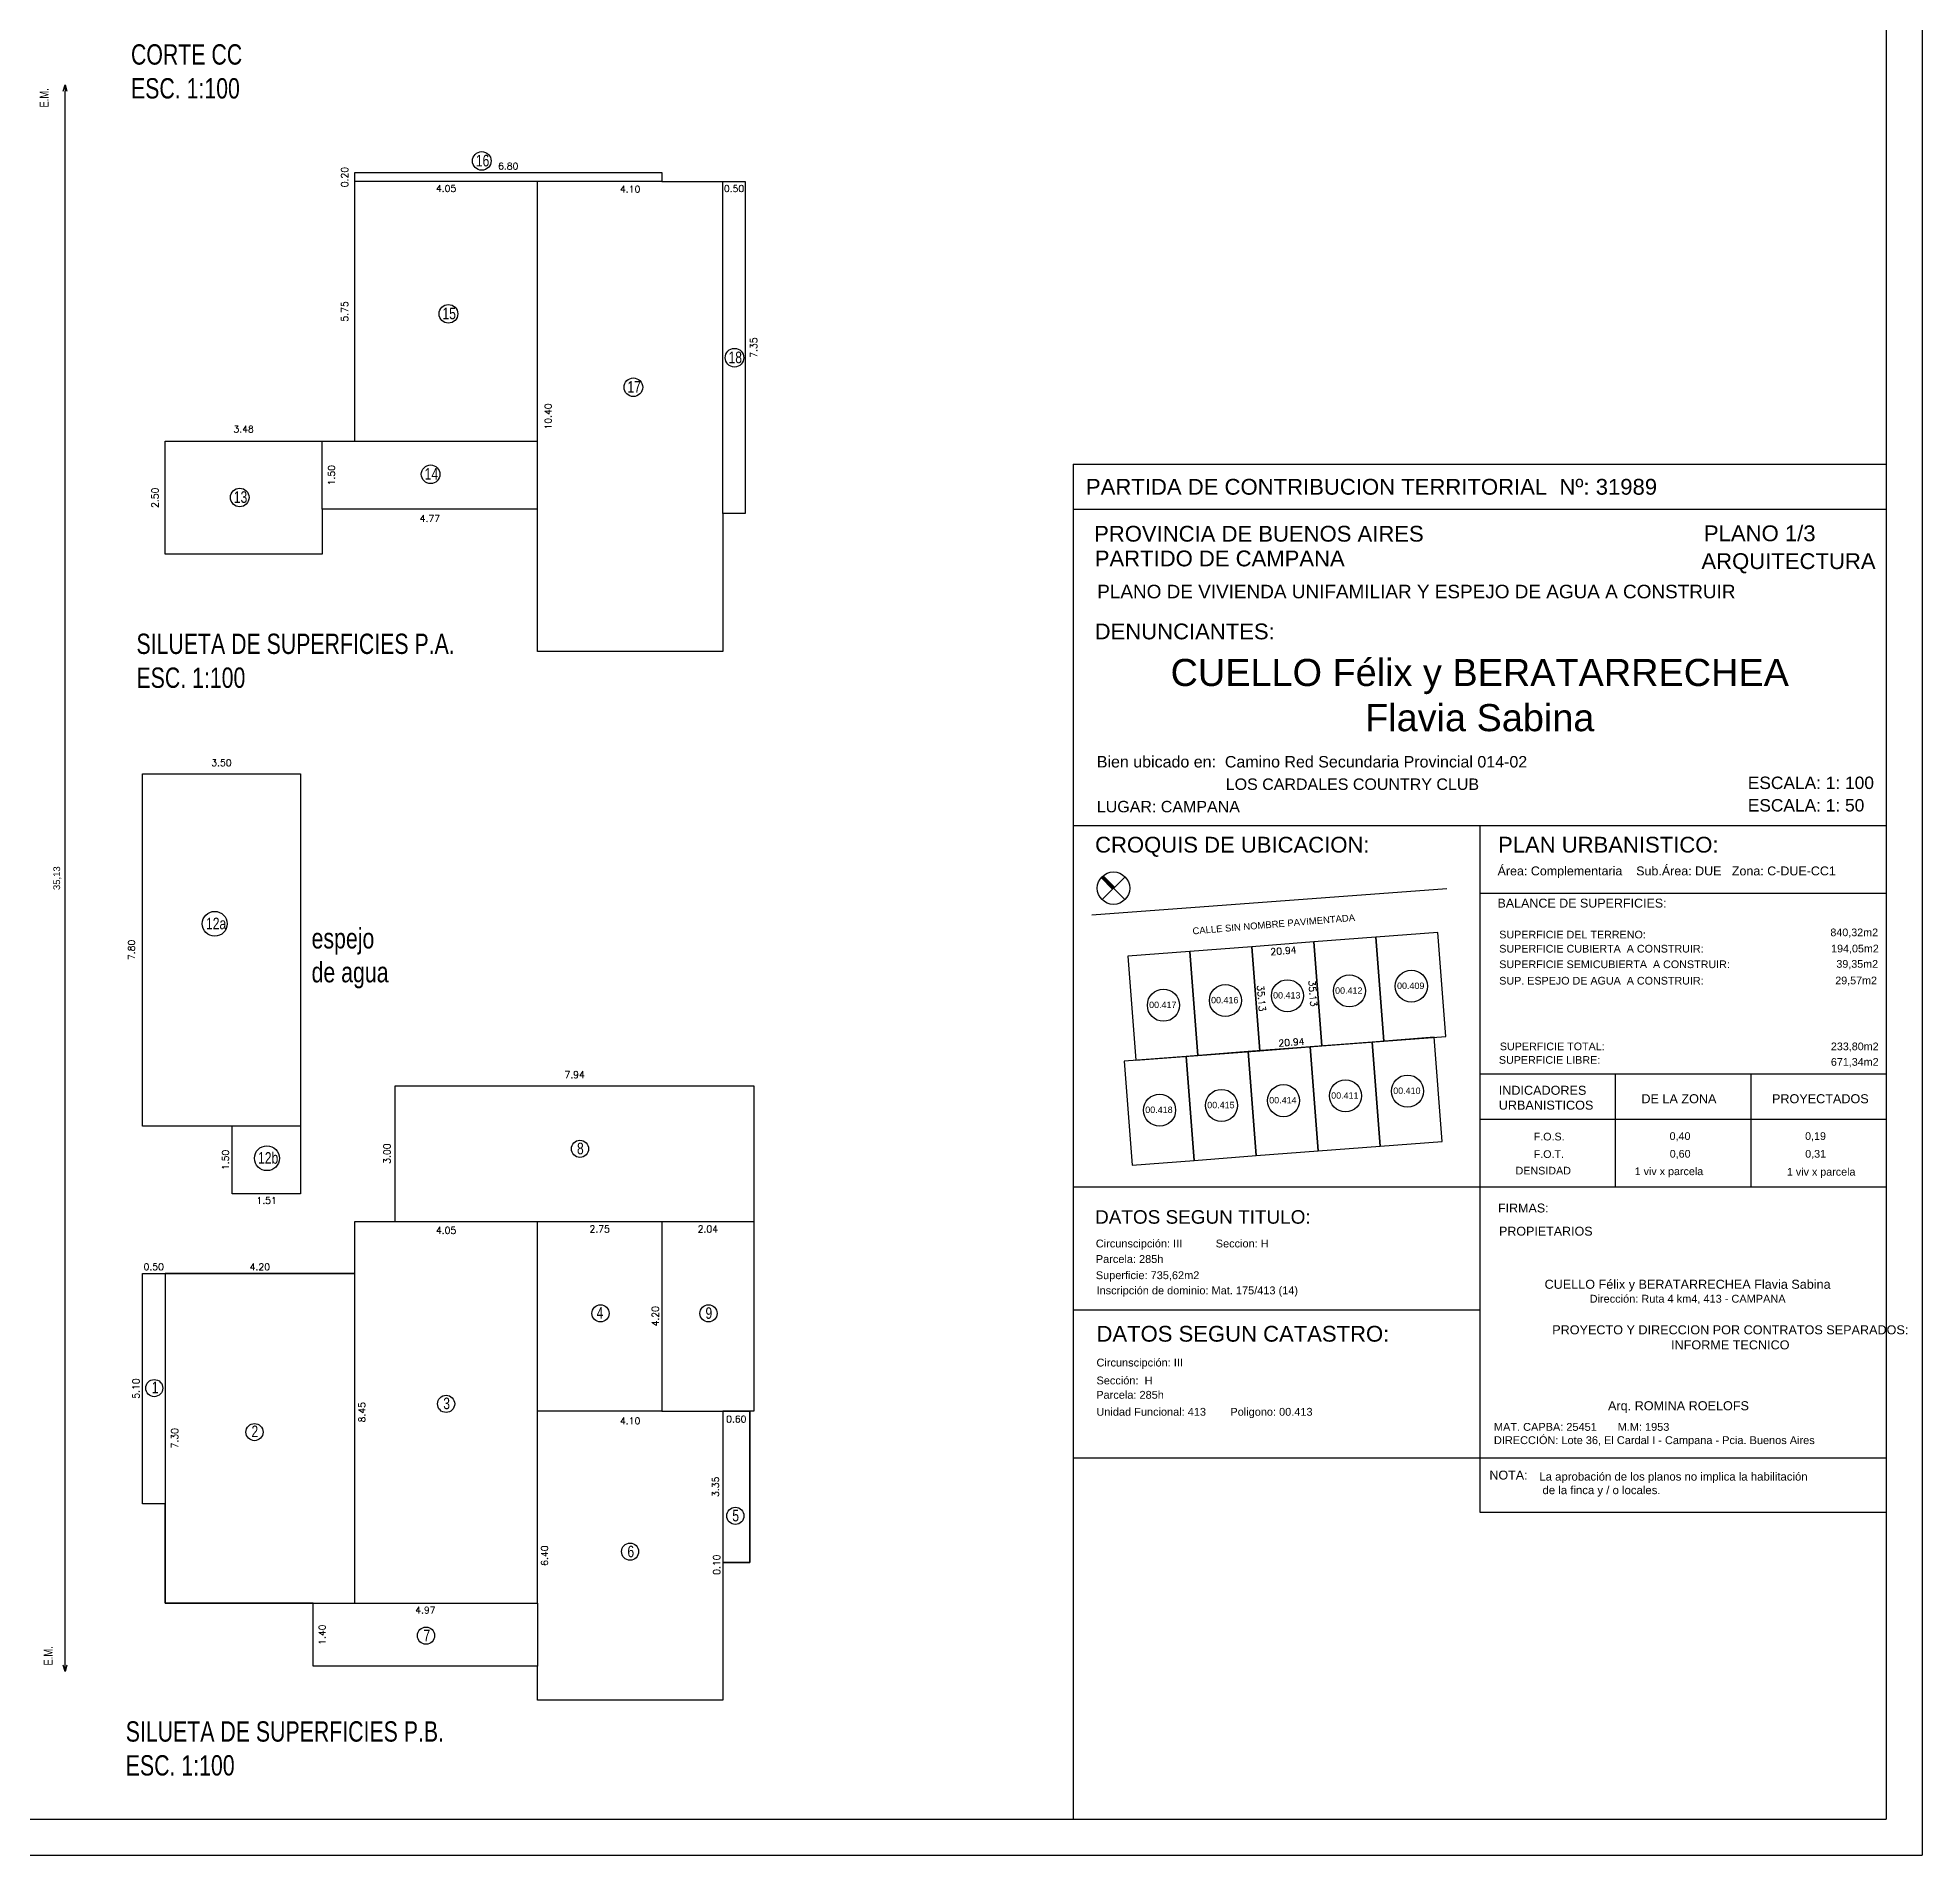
# Model space of a CAD drawing. Header units: millimetres. Extents: x 299 to 493, y -175 to -78.
# Drawn here: x 348.63 to 390.36, y -162.89 to -122.65 of the extents above; entities that cross this region are included whole.
import ezdxf

# ---------------------------------------------------------------- set-up
doc = ezdxf.new("R2010")
doc.units = ezdxf.units.MM
doc.layers.add('0-CARATULA', color=5, linetype='Continuous', lineweight=25)
doc.layers.add('0-COTAS', color=11, linetype='Continuous', lineweight=15)
doc.layers.add('0-MUROS', color=251, linetype='Continuous')
doc.layers.add('0-TEXTO', color=4, linetype='Continuous')
doc.styles.add('Arial', font='arial.ttf', dxfattribs={"height": 0.15})
doc.styles.add('DESLOC', font='arial.ttf', dxfattribs={"width": 0.75})
doc.styles.add('PANROMAN', font='arial.ttf', dxfattribs={"height": 0.4})
doc.styles.add('RomanS', font='romans.shx')
doc.styles.get("Standard").update_dxf_attribs({"font": 'arial.ttf'})
doc.dimstyles.new('Copia de STANDARD1', dxfattribs={"dimscale": 0.75, "dimtxt": 0.2, "dimasz": 0.1, "dimexe": 0.18, "dimexo": 0.0625, "dimgap": 0.09, "dimtad": 1, "dimzin": 0, "dimdsep": 46, "dimtxsty": 'RomanS', "dimblk": 'OBLIQUE', "dimcen": 0.09, "dimse1": 1, "dimse2": 1, "dimsd1": 1, "dimsd2": 1, "dimclrd": 256, "dimclrt": 256, "dimadec": 0, "dimazin": 0, "dimtfac": 1, "dimtofl": 0, "dimtmove": 2, "dimatfit": 3, "dimldrblk": 'DOTSMALL', "dimfxl": 1, "dimtolj": 1, "dimtzin": 0, "dimarcsym": 0})
doc.dimstyles.new('CotaNº1', dxfattribs={"dimtxt": 0.15, "dimasz": 0.14, "dimexe": 0, "dimexo": 0.5, "dimgap": 0.08, "dimtad": 1, "dimzin": 4, "dimtxsty": 'Arial', "dimblk": 'OPEN30', "dimcen": 0.3, "dimse1": 1, "dimse2": 1, "dimaunit": 1, "dimazin": 0, "dimtfac": 1, "dimtmove": 0, "dimatfit": 2, "dimfxl": 1, "dimarcsym": 0})

# ---------------------------------------------------------------- blocks, each defined once
blk = doc.blocks.new('_Open30')
at = {"color": 0, "linetype": 'ByBlock', "lineweight": -2}
for p, q in [((-1, 0.27), (0, 0)), ((0, 0), (-1, -0.27)), ((0, 0), (-1, 0))]:
    blk.add_line(p, q, dxfattribs=at)
blk = doc.blocks.new('*D329')
at = {"layer": '0-COTAS', "color": 0, "lineweight": -2, "transparency": 16777216}
blk.add_line((349.232, -158.681), (349.232, -123.831), dxfattribs=at)
at = {"layer": 'Defpoints', "color": 0, "transparency": 16777216}
for p in [(348.587, -123.691), (349.232, -123.691), (348.587, -158.821)]:
    blk.add_point(p, dxfattribs=at)
at = {"layer": '0-COTAS', "color": 0, "lineweight": -2, "transparency": 16777216, "xscale": 0.14, "yscale": 0.14, "zscale": 0.14}
for p, rotation in [((349.232, -123.691), 90), ((349.232, -158.821), 270)]:
    blk.add_blockref('_Open30', p, dxfattribs=dict(at, rotation=rotation))
at = {"layer": '0-COTAS', "color": 0, "transparency": 16777216, "insert": (349.062, -141.256), "char_height": 0.15, "attachment_point": 5, "rotation": 90, "style": 'Arial'}
blk.add_mtext('35,13', dxfattribs=at)
blk = doc.blocks.new('*D193')
at = {"layer": 'Defpoints', "color": 0, "transparency": 16777216}
for p in [(350.946, -138.943), (354.446, -138.844), (354.446, -138.943)]:
    blk.add_point(p, dxfattribs=at)
at = {"layer": '0-COTAS', "transparency": 16777216, "insert": (352.696, -138.701), "char_height": 0.15, "attachment_point": 5, "style": 'RomanS'}
blk.add_mtext('\\A1;3.50', dxfattribs=at)
blk = doc.blocks.new('_DotSmall')
at = {"color": 0, "linetype": 'ByBlock', "const_width": 0.5}
blk.add_lwpolyline([(-0.0625, 0, 1), (0.0625, 0, 1)], format="xyb", close=True, dxfattribs=at)
blk = doc.blocks.new('_Oblique')
at = {"color": 0, "linetype": 'ByBlock', "lineweight": -2}
blk.add_line((-0.5, -0.5), (0.5, 0.5), dxfattribs=at)
blk = doc.blocks.new('*D194')
at = {"layer": 'Defpoints', "color": 0, "transparency": 16777216}
for p in [(350.946, -138.943), (350.846, -146.743), (350.946, -146.743)]:
    blk.add_point(p, dxfattribs=at)
at = {"layer": '0-COTAS', "transparency": 16777216, "insert": (350.703, -142.843), "char_height": 0.15, "attachment_point": 5, "rotation": 90, "style": 'RomanS'}
blk.add_mtext('\\A1;7.80', dxfattribs=at)
blk = doc.blocks.new('*D337')
at = {"layer": 'Defpoints', "color": 0, "transparency": 16777216}
for p in [(356.546, -145.855), (364.486, -145.748), (364.486, -145.855)]:
    blk.add_point(p, dxfattribs=at)
at = {"layer": '0-COTAS', "transparency": 16777216, "insert": (360.516, -145.606), "char_height": 0.15, "attachment_point": 5, "style": 'RomanS'}
blk.add_mtext('\\A1;7.94', dxfattribs=at)
blk = doc.blocks.new('*D338')
at = {"layer": 'Defpoints', "color": 0, "transparency": 16777216}
for p in [(356.546, -145.855), (356.503, -148.855), (356.546, -148.855)]:
    blk.add_point(p, dxfattribs=at)
at = {"layer": '0-COTAS', "transparency": 16777216, "insert": (356.361, -147.355), "char_height": 0.15, "attachment_point": 5, "rotation": 90, "style": 'RomanS'}
blk.add_mtext('\\A1;3.00', dxfattribs=at)
blk = doc.blocks.new('*D339')
at = {"layer": 'Defpoints', "color": 0, "transparency": 16777216}
for p in [(362.446, -148.855), (364.486, -148.855), (364.486, -149.164)]:
    blk.add_point(p, dxfattribs=at)
at = {"layer": '0-COTAS', "transparency": 16777216, "insert": (363.466, -149.022), "char_height": 0.15, "attachment_point": 5, "style": 'RomanS'}
blk.add_mtext('\\A1;2.04', dxfattribs=at)
blk = doc.blocks.new('*D340')
at = {"layer": 'Defpoints', "color": 0, "transparency": 16777216}
for p in [(359.696, -148.855), (362.446, -148.855), (359.696, -149.165)]:
    blk.add_point(p, dxfattribs=at)
at = {"layer": '0-COTAS', "transparency": 16777216, "insert": (361.071, -149.022), "char_height": 0.15, "attachment_point": 5, "style": 'RomanS'}
blk.add_mtext('\\A1;2.75', dxfattribs=at)
blk = doc.blocks.new('*D341')
at = {"layer": 'Defpoints', "color": 0, "transparency": 16777216}
for p in [(362.446, -148.855), (362.446, -148.855), (362.446, -153.055)]:
    blk.add_point(p, dxfattribs=at)
at = {"layer": '0-COTAS', "transparency": 16777216, "insert": (362.304, -150.955), "char_height": 0.15, "attachment_point": 5, "rotation": 90, "style": 'RomanS'}
blk.add_mtext('\\A1;4.20', dxfattribs=at)
blk = doc.blocks.new('*D342')
at = {"layer": 'Defpoints', "color": 0, "transparency": 16777216}
for p in [(355.646, -148.855), (359.696, -148.855), (355.646, -149.195)]:
    blk.add_point(p, dxfattribs=at)
at = {"layer": '0-COTAS', "transparency": 16777216, "insert": (357.671, -149.053), "char_height": 0.15, "attachment_point": 5, "style": 'RomanS'}
blk.add_mtext('\\A1;4.05', dxfattribs=at)
blk = doc.blocks.new('*D343')
at = {"layer": 'Defpoints', "color": 0, "transparency": 16777216}
for p in [(355.646, -148.855), (355.646, -157.305), (359.632, -157.305)]:
    blk.add_point(p, dxfattribs=at)
at = {"layer": '0-COTAS', "transparency": 16777216, "insert": (355.806, -153.08), "char_height": 0.15, "attachment_point": 5, "rotation": 90, "style": 'RomanS'}
blk.add_mtext('\\A1;8.45', dxfattribs=at)
blk = doc.blocks.new('*D344')
at = {"layer": 'Defpoints', "color": 0, "transparency": 16777216}
for p in [(351.446, -150.005), (355.646, -150.005), (355.646, -150.005)]:
    blk.add_point(p, dxfattribs=at)
at = {"layer": '0-COTAS', "transparency": 16777216, "insert": (353.546, -149.862), "char_height": 0.15, "attachment_point": 5, "style": 'RomanS'}
blk.add_mtext('\\A1;4.20', dxfattribs=at)
blk = doc.blocks.new('*D345')
at = {"layer": 'Defpoints', "color": 0, "transparency": 16777216}
for p in [(355.646, -150.005), (355.54, -157.305), (355.646, -157.305)]:
    blk.add_point(p, dxfattribs=at)
at = {"layer": '0-COTAS', "transparency": 16777216, "insert": (351.659, -153.655), "char_height": 0.15, "attachment_point": 5, "rotation": 90, "style": 'RomanS'}
blk.add_mtext('\\A1;7.30', dxfattribs=at)
blk = doc.blocks.new('*D346')
at = {"layer": 'Defpoints', "color": 0, "transparency": 16777216}
for p in [(351.446, -150.005), (350.946, -155.105), (351.446, -155.105)]:
    blk.add_point(p, dxfattribs=at)
at = {"layer": '0-COTAS', "transparency": 16777216, "insert": (350.804, -152.555), "char_height": 0.15, "attachment_point": 5, "rotation": 90, "style": 'RomanS'}
blk.add_mtext('\\A1;5.10', dxfattribs=at)
blk = doc.blocks.new('*D347')
at = {"layer": 'Defpoints', "color": 0, "transparency": 16777216}
for p in [(350.946, -150.005), (351.446, -149.929), (351.446, -150.005)]:
    blk.add_point(p, dxfattribs=at)
at = {"layer": '0-COTAS', "transparency": 16777216, "insert": (351.196, -149.859), "char_height": 0.15, "attachment_point": 5, "style": 'RomanS'}
blk.add_mtext('\\A1;0.50', dxfattribs=at)
blk = doc.blocks.new('*D348')
at = {"layer": 'Defpoints', "color": 0, "transparency": 16777216}
for p in [(354.726, -157.305), (359.696, -157.305), (359.696, -157.602)]:
    blk.add_point(p, dxfattribs=at)
at = {"layer": '0-COTAS', "transparency": 16777216, "insert": (357.211, -157.46), "char_height": 0.15, "attachment_point": 5, "style": 'RomanS'}
blk.add_mtext('\\A1;4.97', dxfattribs=at)
blk = doc.blocks.new('*D349')
at = {"layer": 'Defpoints', "color": 0, "transparency": 16777216}
for p in [(359.616, -157.305), (359.696, -157.305), (359.696, -158.705)]:
    blk.add_point(p, dxfattribs=at)
at = {"layer": '0-COTAS', "transparency": 16777216, "insert": (354.926, -158.005), "char_height": 0.15, "attachment_point": 5, "rotation": 90, "style": 'RomanS'}
blk.add_mtext('\\A1;1.40', dxfattribs=at)
blk = doc.blocks.new('*D350')
at = {"layer": 'Defpoints', "color": 0, "transparency": 16777216}
for p in [(363.748, -153.055), (363.796, -153.055), (363.796, -159.455)]:
    blk.add_point(p, dxfattribs=at)
at = {"layer": '0-COTAS', "transparency": 16777216, "insert": (359.851, -156.255), "char_height": 0.15, "attachment_point": 5, "rotation": 90, "style": 'RomanS'}
blk.add_mtext('\\A1;6.40', dxfattribs=at)
blk = doc.blocks.new('*D351')
at = {"layer": 'Defpoints', "color": 0, "transparency": 16777216}
for p in [(359.696, -153.055), (363.796, -153.055), (363.796, -153.413)]:
    blk.add_point(p, dxfattribs=at)
at = {"layer": '0-COTAS', "transparency": 16777216, "insert": (361.746, -153.271), "char_height": 0.15, "attachment_point": 5, "style": 'RomanS'}
blk.add_mtext('\\A1;4.10', dxfattribs=at)
blk = doc.blocks.new('*D352')
at = {"layer": 'Defpoints', "color": 0, "transparency": 16777216}
for p in [(363.796, -153.055), (363.755, -156.405), (363.796, -156.405)]:
    blk.add_point(p, dxfattribs=at)
at = {"layer": '0-COTAS', "transparency": 16777216, "insert": (363.637, -154.73), "char_height": 0.15, "attachment_point": 5, "rotation": 90, "style": 'RomanS'}
blk.add_mtext('\\A1;3.35', dxfattribs=at)
blk = doc.blocks.new('*D353')
at = {"layer": 'Defpoints', "color": 0, "transparency": 16777216}
for p in [(363.796, -153.055), (364.396, -153.055), (364.396, -153.373)]:
    blk.add_point(p, dxfattribs=at)
at = {"layer": '0-COTAS', "transparency": 16777216, "insert": (364.096, -153.231), "char_height": 0.15, "attachment_point": 5, "style": 'RomanS'}
blk.add_mtext('\\A1;0.60', dxfattribs=at)
blk = doc.blocks.new('*D195')
at = {"layer": 'Defpoints', "color": 0, "transparency": 16777216}
for p in [(363.796, -156.405), (363.796, -156.505), (363.796, -156.505)]:
    blk.add_point(p, dxfattribs=at)
at = {"layer": '0-COTAS', "transparency": 16777216, "insert": (363.661, -156.455), "char_height": 0.15, "attachment_point": 5, "rotation": 90, "style": 'RomanS'}
blk.add_mtext('\\A1;0.10', dxfattribs=at)
blk = doc.blocks.new('*D354')
at = {"layer": 'Defpoints', "color": 0, "transparency": 16777216}
for p in [(351.446, -131.584), (354.926, -131.456), (354.926, -131.584)]:
    blk.add_point(p, dxfattribs=at)
at = {"layer": '0-COTAS', "transparency": 16777216, "insert": (353.186, -131.314), "char_height": 0.15, "attachment_point": 5, "style": 'RomanS'}
blk.add_mtext('\\A1;3.48', dxfattribs=at)
blk = doc.blocks.new('*D355')
at = {"layer": 'Defpoints', "color": 0, "transparency": 16777216}
for p in [(351.446, -131.584), (351.366, -134.084), (351.446, -134.084)]:
    blk.add_point(p, dxfattribs=at)
at = {"layer": '0-COTAS', "transparency": 16777216, "insert": (351.224, -132.834), "char_height": 0.15, "attachment_point": 5, "rotation": 90, "style": 'RomanS'}
blk.add_mtext('\\A1;2.50', dxfattribs=at)
blk = doc.blocks.new('*D356')
at = {"layer": 'Defpoints', "color": 0, "transparency": 16777216}
for p in [(354.926, -133.084), (359.696, -133.084), (359.696, -133.433)]:
    blk.add_point(p, dxfattribs=at)
at = {"layer": '0-COTAS', "transparency": 16777216, "insert": (357.311, -133.291), "char_height": 0.15, "attachment_point": 5, "style": 'RomanS'}
blk.add_mtext('\\A1;4.77', dxfattribs=at)
blk = doc.blocks.new('*D357')
at = {"layer": 'Defpoints', "color": 0, "transparency": 16777216}
for p in [(354.926, -131.584), (355.276, -131.584), (354.926, -133.084)]:
    blk.add_point(p, dxfattribs=at)
at = {"layer": '0-COTAS', "transparency": 16777216, "insert": (355.133, -132.334), "char_height": 0.15, "attachment_point": 5, "rotation": 90, "style": 'RomanS'}
blk.add_mtext('\\A1;1.50', dxfattribs=at)
blk = doc.blocks.new('*D358')
at = {"layer": 'Defpoints', "color": 0, "transparency": 16777216}
for p in [(355.567, -125.834), (355.646, -125.834), (355.646, -131.584)]:
    blk.add_point(p, dxfattribs=at)
at = {"layer": '0-COTAS', "transparency": 16777216, "insert": (355.425, -128.709), "char_height": 0.15, "attachment_point": 5, "rotation": 90, "style": 'RomanS'}
blk.add_mtext('\\A1;5.75', dxfattribs=at)
blk = doc.blocks.new('*D359')
at = {"layer": 'Defpoints', "color": 0, "transparency": 16777216}
for p in [(355.646, -125.834), (359.696, -125.834), (359.696, -126.179)]:
    blk.add_point(p, dxfattribs=at)
at = {"layer": '0-COTAS', "transparency": 16777216, "insert": (357.671, -125.986), "char_height": 0.15, "attachment_point": 5, "style": 'RomanS'}
blk.add_mtext('\\A1;4.05', dxfattribs=at)
blk = doc.blocks.new('*D360')
at = {"layer": 'Defpoints', "color": 0, "transparency": 16777216}
for p in [(359.696, -125.834), (363.796, -125.834), (363.796, -126.143)]:
    blk.add_point(p, dxfattribs=at)
at = {"layer": '0-COTAS', "transparency": 16777216, "insert": (361.746, -126.001), "char_height": 0.15, "attachment_point": 5, "style": 'RomanS'}
blk.add_mtext('\\A1;4.10', dxfattribs=at)
blk = doc.blocks.new('*D361')
at = {"layer": 'Defpoints', "color": 0, "transparency": 16777216}
for p in [(359.696, -125.834), (359.696, -136.234), (360.072, -136.234)]:
    blk.add_point(p, dxfattribs=at)
at = {"layer": '0-COTAS', "transparency": 16777216, "insert": (359.929, -131.034), "char_height": 0.15, "attachment_point": 5, "rotation": 90, "style": 'RomanS'}
blk.add_mtext('\\A1;10.40', dxfattribs=at)
blk = doc.blocks.new('*D362')
at = {"layer": 'Defpoints', "color": 0, "transparency": 16777216}
for p in [(363.796, -125.834), (364.296, -125.804), (364.296, -125.834)]:
    blk.add_point(p, dxfattribs=at)
at = {"layer": '0-COTAS', "transparency": 16777216, "insert": (364.046, -125.989), "char_height": 0.15, "attachment_point": 5, "style": 'RomanS'}
blk.add_mtext('\\A1;0.50', dxfattribs=at)
blk = doc.blocks.new('*D363')
at = {"layer": 'Defpoints', "color": 0, "transparency": 16777216}
for p in [(364.296, -125.834), (364.296, -133.184), (364.623, -133.184)]:
    blk.add_point(p, dxfattribs=at)
at = {"layer": '0-COTAS', "transparency": 16777216, "insert": (364.48, -129.509), "char_height": 0.15, "attachment_point": 5, "rotation": 90, "style": 'RomanS'}
blk.add_mtext('\\A1;7.35', dxfattribs=at)
blk = doc.blocks.new('*D364')
at = {"layer": 'Defpoints', "color": 0, "transparency": 16777216}
for p in [(355.646, -125.634), (355.646, -125.634), (355.646, -125.834)]:
    blk.add_point(p, dxfattribs=at)
at = {"layer": '0-COTAS', "transparency": 16777216, "insert": (355.424, -125.734), "char_height": 0.15, "attachment_point": 5, "rotation": 90, "style": 'RomanS'}
blk.add_mtext('\\A1;0.20', dxfattribs=at)
blk = doc.blocks.new('*D365')
at = {"layer": 'Defpoints', "color": 0, "transparency": 16777216}
for p in [(355.646, -125.634), (362.446, -125.634), (362.446, -125.634)]:
    blk.add_point(p, dxfattribs=at)
at = {"layer": '0-COTAS', "transparency": 16777216, "insert": (359.046, -125.491), "char_height": 0.15, "attachment_point": 5, "style": 'RomanS'}
blk.add_mtext('\\A1;6.80', dxfattribs=at)
blk = doc.blocks.new('*D372')
at = {"layer": 'Defpoints', "color": 0, "transparency": 16777216}
for p in [(375.515, -142.773), (375.67, -145.077), (375.692, -145.076)]:
    blk.add_point(p, dxfattribs=at)
at = {"layer": '0-MUROS', "transparency": 16777216, "insert": (375.724, -143.915), "char_height": 0.15, "attachment_point": 5, "rotation": 274.3959, "style": 'RomanS'}
blk.add_mtext('\\A1;35.13', dxfattribs=at)
blk = doc.blocks.new('*D373')
at = {"layer": 'Defpoints', "color": 0, "transparency": 16777216}
for p in [(376.887, -142.667), (375.515, -142.773), (376.909, -142.953)]:
    blk.add_point(p, dxfattribs=at)
at = {"layer": '0-MUROS', "transparency": 16777216, "insert": (376.212, -142.864), "char_height": 0.15, "attachment_point": 5, "rotation": 4.3959, "style": 'RomanS'}
blk.add_mtext('\\A1;20.94', dxfattribs=at)
blk = doc.blocks.new('*D208')
at = {"layer": 'Defpoints', "color": 0, "transparency": 16777216}
for p in [(376.887, -142.667), (377.043, -144.972), (377.064, -144.97)]:
    blk.add_point(p, dxfattribs=at)
at = {"layer": '0-MUROS', "transparency": 16777216, "insert": (376.864, -143.809), "char_height": 0.15, "attachment_point": 5, "rotation": 274.3959, "style": 'RomanS'}
blk.add_mtext('\\A1;35.13', dxfattribs=at)
blk = doc.blocks.new('*D209')
at = {"layer": 'Defpoints', "color": 0, "transparency": 16777216}
for p in [(375.692, -145.076), (377.064, -144.97), (377.086, -145.256)]:
    blk.add_point(p, dxfattribs=at)
at = {"layer": '0-MUROS', "transparency": 16777216, "insert": (376.389, -144.888), "char_height": 0.15, "attachment_point": 5, "rotation": 4.3959, "style": 'RomanS'}
blk.add_mtext('\\A1;20.94', dxfattribs=at)
blk = doc.blocks.new('*D398')
at = {"layer": 'Defpoints', "color": 0, "transparency": 16777216}
for p in [(352.761, -146.743), (352.936, -146.743), (352.936, -148.243)]:
    blk.add_point(p, dxfattribs=at)
at = {"layer": '0-COTAS', "transparency": 16777216, "insert": (352.785, -147.493), "char_height": 0.15, "attachment_point": 5, "rotation": 90, "style": 'RomanS'}
blk.add_mtext('\\A1;1.50', dxfattribs=at)
blk = doc.blocks.new('*D399')
at = {"layer": 'Defpoints', "color": 0, "transparency": 16777216}
for p in [(352.936, -148.243), (352.936, -148.363), (354.446, -148.243)]:
    blk.add_point(p, dxfattribs=at)
at = {"layer": '0-COTAS', "transparency": 16777216, "insert": (353.696, -148.391), "char_height": 0.15, "attachment_point": 5, "style": 'RomanS'}
blk.add_mtext('\\A1;1.51', dxfattribs=at)

msp = doc.modelspace()

# ---------------------------------------------------------------- linework, layer by layer
at = {"layer": '0-CARATULA'}
for p, q in [((390.358, -97.488, 0.041), (390.358, -162.889, 0.041)), ((389.558, -98.288, 0.041), (389.558, -162.089, 0.041)), ((371.558, -132.089, 0.041), (371.558, -162.089, 0.041)), ((371.558, -132.089, 0.041), (389.558, -132.089, 0.041)), ((371.558, -133.089, 0.041), (389.558, -133.089, 0.041)), ((371.558, -140.089, 0.041), (389.558, -140.089, 0.041)), ((380.558, -140.089, 0.041), (380.558, -155.289, 0.041)), ((380.558, -141.589, 0.041), (389.558, -141.589, 0.041)), ((380.558, -145.589, 0.041), (389.558, -145.589, 0.041)), ((383.558, -145.589, 0.041), (383.558, -148.089, 0.041)), ((386.558, -145.589, 0.041), (386.558, -148.089, 0.041)), ((380.558, -146.589, 0.041), (389.558, -146.589, 0.041)), ((371.558, -148.089, 0.041), (389.558, -148.089, 0.041)), ((371.55, -150.814, 0.041), (380.55, -150.814, 0.041)), ((371.558, -154.089, 0.041), (389.558, -154.089, 0.041)), ((380.558, -155.289, 0.041), (389.558, -155.289, 0.041)), ((302.766, -162.089, 0.041), (389.558, -162.089, 0.041)), ((299.466, -162.889, 0.041), (390.358, -162.889, 0.041))]:
    msp.add_line(p, q, dxfattribs=at)
at = {"layer": '0-MUROS'}
for p, q in [((359.696, -133.084, 0.041), (359.696, -125.834, 0.041)), ((363.796, -133.184, 0.041), (363.796, -125.834, 0.041)), ((354.926, -133.084, 0.041), (354.926, -131.584, 0.041)), ((355.646, -131.584, 0.041), (359.696, -131.584, 0.041)), ((372.178, -141.239, 0.041), (372.428, -141.496, 0.041)), ((372.187, -141.23, 0.041), (372.438, -141.486, 0.041)), ((372.704, -141.226, 0.041), (372.194, -141.725, 0.041)), ((372.197, -141.22, 0.041), (372.696, -141.73, 0.041)), ((372.207, -141.211, 0.041), (372.457, -141.467, 0.041)), ((372.216, -141.202, 0.041), (372.467, -141.458, 0.041)), ((371.968, -142.067, 0.041), (379.829, -141.488, 0.041)), ((352.936, -148.243, 0.041), (352.936, -146.743, 0.041)), ((354.446, -146.743, 0.041), (354.446, -148.243, 0.041)), ((354.446, -148.243, 0.041), (352.936, -148.243, 0.041)), ((359.696, -157.305, 0.041), (359.696, -148.855, 0.041)), ((362.446, -148.855, 0.041), (364.486, -148.855, 0.041)), ((362.446, -153.055, 0.041), (359.696, -153.055, 0.041)), ((364.486, -153.055, 0.041), (364.396, -153.055, 0.041))]:
    msp.add_line(p, q, dxfattribs=at)
at = {"layer": '0-MUROS', "elevation": 0.041}
for points in [[(351.446, -131.584), (355.646, -131.584), (355.646, -125.634), (362.446, -125.634), (362.446, -125.834), (364.296, -125.834), (364.296, -133.184), (363.796, -133.184), (363.796, -136.234), (359.696, -136.234), (359.696, -133.084), (354.926, -133.084), (354.926, -134.084), (351.446, -134.084), (351.446, -131.584)], [(350.946, -150.005), (355.646, -150.005), (355.646, -148.855), (356.546, -148.855), (356.546, -145.855), (364.486, -145.855), (364.486, -153.055)], [(356.546, -148.855), (362.446, -148.855), (362.446, -153.055), (364.396, -153.055), (364.396, -156.405), (363.796, -156.405), (363.796, -156.505)], [(363.796, -156.505), (363.796, -159.455), (359.696, -159.455), (359.696, -158.705), (354.726, -158.705), (354.726, -157.305), (351.446, -157.305), (351.446, -155.105), (350.946, -155.105), (350.946, -150.005)], [(354.726, -157.305), (359.696, -157.305), (359.696, -158.705)]]:
    msp.add_lwpolyline(points, dxfattribs=at)
for points in [[(362.446, -125.834), (355.646, -125.834), (355.646, -125.634), (362.446, -125.634)], [(350.946, -138.943), (354.446, -138.943), (354.446, -146.743), (350.946, -146.743)], [(377.064, -144.97), (376.887, -142.667), (375.515, -142.773), (375.692, -145.076)], [(378.437, -144.865), (378.26, -142.562), (376.887, -142.667), (377.064, -144.97)], [(379.809, -144.759), (379.632, -142.456), (378.26, -142.562), (378.437, -144.865)], [(374.319, -145.181), (374.142, -142.878), (372.769, -142.984), (372.946, -145.287)], [(375.692, -145.076), (375.515, -142.773), (374.142, -142.878), (374.319, -145.181)], [(379.724, -147.082), (379.547, -144.779), (378.175, -144.885), (378.352, -147.187)], [(374.234, -147.504), (374.057, -145.201), (372.684, -145.307), (372.861, -147.61)], [(375.606, -147.398), (375.429, -145.096), (374.057, -145.201), (374.234, -147.504)], [(376.979, -147.293), (376.802, -144.99), (375.429, -145.096), (375.606, -147.398)], [(378.352, -147.187), (378.175, -144.885), (376.802, -144.99), (376.979, -147.293)], [(350.946, -150.005), (351.446, -150.005), (351.446, -155.105), (350.946, -155.105)], [(355.646, -150.005), (351.446, -150.005), (351.446, -157.305), (355.646, -157.305)], [(363.796, -156.405), (364.396, -156.405), (364.396, -153.055), (363.796, -153.055)]]:
    msp.add_lwpolyline(points, close=True, dxfattribs=at)
at = {"layer": '0-MUROS'}
for centre, radius in [((372.448, -141.477, 0.041), 0.359), ((376.299, -143.858, 0.041), 0.355), ((377.672, -143.752, 0.041), 0.355), ((379.044, -143.647, 0.041), 0.355), ((373.554, -144.069, 0.041), 0.355), ((374.926, -143.963, 0.041), 0.355), ((378.959, -145.97, 0.041), 0.355), ((373.469, -146.392, 0.041), 0.355), ((374.841, -146.286, 0.041), 0.355), ((376.214, -146.181, 0.041), 0.355), ((377.586, -146.075, 0.041), 0.355)]:
    msp.add_circle(centre, radius, dxfattribs=at)
at = {"layer": '0-TEXTO'}
for centre, radius in [((358.46, -125.377, 0.041), 0.206), ((357.722, -128.761, 0.041), 0.206), ((364.056, -129.733, 0.041), 0.206), ((361.817, -130.387, 0.041), 0.206), ((357.327, -132.314, 0.041), 0.206), ((353.101, -132.827, 0.041), 0.206), ((352.547, -142.266, 0.041), 0.275), ((353.703, -147.456, 0.041), 0.275), ((360.635, -147.248, 0.041), 0.19), ((361.089, -150.891, 0.041), 0.19), ((363.48, -150.891, 0.041), 0.19), ((351.208, -152.545, 0.041), 0.19), ((357.67, -152.895, 0.041), 0.19), ((353.428, -153.519, 0.041), 0.19), ((364.075, -155.374, 0.041), 0.19), ((361.744, -156.165, 0.041), 0.19), ((357.226, -158.025, 0.041), 0.19)]:
    msp.add_circle(centre, radius, dxfattribs=at)

# ---------------------------------------------------------------- texts
at = {"layer": '0-CARATULA', "style": 'PANROMAN'}
for s, height, p in [('PARTIDA DE CONTRIBUCION TERRITORIAL  Nº: 31989 ', 0.35, (371.838, -132.766, 0.041)), ('PROVINCIA DE BUENOS AIRES', 0.34949, (372.02, -133.805, 0.041)), ('PARTIDO DE CAMPANA', 0.34949, (372.034, -134.352, 0.041)), ('DENUNCIANTES:', 0.34949, (372.032, -135.968, 0.041)), ('Bien ubicado en:  Camino Red Secundaria Provincial 014\xad02', 0.25358, (372.079, -138.805, 0.041)), ('LOS CARDALES COUNTRY CLUB', 0.25358, (374.934, -139.302, 0.041)), ('ESCALA: 1: 100 ', 0.27471, (386.493, -139.282, 0.041)), ('LUGAR: CAMPANA', 0.25358, (372.079, -139.798, 0.041)), ('ESCALA: 1: 50', 0.27471, (386.493, -139.78, 0.041)), ('CROQUIS DE UBICACION:', 0.34949, (372.041, -140.689, 0.041)), ('PLAN URBANISTICO:', 0.34949, (380.963, -140.689, 0.041)), ('Área: Complementaria    Sub.Área: DUE   Zona: C-DUE-CC1', 0.1977, (380.953, -141.194, 0.041)), ('BALANCE DE SUPERFICIES:', 0.1977, (380.951, -141.907, 0.041)), ('00.416', 0.1417, (374.609, -144.026, 0.041)), ('00.413', 0.1417, (375.982, -143.92, 0.041)), ('00.412', 0.1417, (377.355, -143.815, 0.041)), ('00.409', 0.1417, (378.727, -143.709, 0.041)), ('00.417', 0.1417, (373.237, -144.131, 0.041)), ('00.411', 0.1417, (377.269, -146.138, 0.041)), ('00.410', 0.1417, (378.642, -146.032, 0.041)), ('INDICADORES', 0.2, (380.979, -146.052, 0.041)), ('DE LA ZONA', 0.2, (384.138, -146.239, 0.041)), ('PROYECTADOS', 0.2, (387.029, -146.239, 0.041)), ('00.418', 0.1417, (373.152, -146.454, 0.041)), ('00.415', 0.1417, (374.524, -146.349, 0.041)), ('00.414', 0.1417, (375.897, -146.243, 0.041)), ('URBANISTICOS', 0.2, (380.979, -146.381, 0.041)), ('FIRMAS:', 0.1977, (380.963, -148.657, 0.041)), ('DATOS SEGUN TITULO:', 0.3, (372.041, -148.906, 0.041)), ('PROPIETARIOS', 0.1977, (380.985, -149.17, 0.041)), ('Circunscipción: III           Seccion: H      ', 0.17363, (372.057, -149.431, 0.041)), ('Parcela: 285h', 0.17363, (372.057, -149.774, 0.041)), ('Superficie: 735,62m2', 0.17363, (372.057, -150.133, 0.041)), ('Inscripción de dominio: Mat. 175/413 (14)', 0.17363, (372.072, -150.469, 0.041)), ('DATOS SEGUN CATASTRO:', 0.34949, (372.072, -151.517, 0.041)), ('Circunscipción: III', 0.17363, (372.072, -152.067, 0.041)), ('Sección:  H       ', 0.17363, (372.072, -152.463, 0.041)), ('Parcela: 285h', 0.17363, (372.067, -152.781, 0.041)), ('Unidad Funcional: 413        Poligono: 00.413', 0.17363, (372.07, -153.157, 0.041)), ('MAT. CAPBA: 25451', 0.17363, (380.872, -153.491, 0.041)), ('DIRECCIÓN: Lote 36, El Cardal I - Campana - Pcia. Buenos Aires', 0.17363, (380.872, -153.785, 0.041)), ('M.M: 1953', 0.1736, (383.612, -153.491, 0.041)), ('NOTA: ', 0.1977, (380.773, -154.57, 0.041))]:
    msp.add_text(s, height=height, dxfattribs=at).set_placement(p)
msp.add_text('CALLE SIN NOMBRE PAVIMENTADA', height=0.15, rotation=4.7759, dxfattribs=at).set_placement((374.204, -142.501, 0.041))
at = {"layer": '0-CARATULA'}
for s, p in [('F.O.S.', (381.752, -147.062, 0.041)), ('0,40', (384.762, -147.051, 0.041)), ('0,19', (387.762, -147.051, 0.041)), ('F.O.T.', (381.752, -147.45, 0.041)), ('0,60', (384.765, -147.443, 0.041)), ('0,31', (387.765, -147.443, 0.041)), ('DENSIDAD', (381.351, -147.816, 0.041)), ('1 viv x parcela', (383.989, -147.83, 0.041)), ('1 viv x parcela', (387.36, -147.842, 0.041))]:
    msp.add_text(s, height=0.17, dxfattribs=at).set_placement(p)
at = {"layer": '0-CARATULA', "style": 'PANROMAN'}
for s, insert, char_height, width, attachment_point in [('PLANO 1/3', (386.758, -133.623, 0.041), 0.35, 3, 5), ('ARQUITECTURA', (387.395, -134.285, 0.041), 0.35, 3, 5), ('PLANO DE VIVIENDA UNIFAMILIAR Y ESPEJO DE AGUA A CONSTRUIR', (372.088, -134.76, 0.041), 0.3, 15.30208, 1), ('CUELLO Félix y BERATARRECHEA \\PFlavia Sabina ', (380.558, -137.206, 0.041), 0.6, 18, 5), ('{\\H1.15187x;CUELLO Félix y BERATARRECHEA Flavia Sabina \\P}Dirección: Ruta 4 km4, 413 - CAMPANA', (385.161, -150.416, 0.041), 0.17363, 8.76667, 5), ('PROYECTO Y DIRECCION POR CONTRATOS SEPARADOS:\\PINFORME TECNICO', (386.106, -151.423, 0.041), 0.2, 10.35256, 5), ('Arq. ROMINA ROELOFS ', (384.959, -152.966, 0.041), 0.2, 7.57864, 5), ('La aprobación de los planos no implica la habilitación\\P de la finca y / o locales.', (381.878, -154.413, 0.041), 0.18, 14.22056, 1)]:
    msp.add_mtext(s, dxfattribs=dict(at, insert=insert, char_height=char_height, width=width, attachment_point=attachment_point))
at = {"layer": '0-CARATULA', "char_height": 0.17, "attachment_point": 1}
for s, width, heights, insert in [('\\pt6.49027,7.48;SUPERFICIE DEL TERRENO:                                              ^I               ', 10.32182, [0], (380.99, -142.419, 0.041)), ('\\pi1.56145,t9.04145;840,32m2                                       \\P\\pi1.91559,t2.59559,9.39559;^I               ', 2.59559, [0.569], (386.761, -142.371, 0.041)), ('\\pt7.48;SUPERFICIE CUBIERTA  A CONSTRUIR:^I', 10.32182, [0], (380.99, -142.732, 0.041)), ('\\pt7.48;SUPERFICIE SEMICUBIERTA  A CONSTRUIR:^I', 10.32182, [0], (380.99, -143.077, 0.041)), ('\\pi1.57768,t9.05768;194,05m2                                       \\P\\pi1.91559,t2.59559,9.39559;^I               ', 2.59559, [0.569], (386.761, -142.729, 0.041)), ('\\pi1.69387,t9.17387;39,35m2                                       \\P\\pi1.91559,t2.59559,9.39559;^I               ', 2.59559, [0.569], (386.761, -143.069, 0.041)), ('\\pt7.48;SUP. ESPEJO DE AGUA  A CONSTRUIR:^I', 10.32182, [0], (380.99, -143.441, 0.041)), ('\\pt7.48;29,57m2                                       \\P\\pt0.68,7.48;^I               ', 2.59559, [0.569], (388.43, -143.436, 0.041)), ('\\pt7.48;SUPERFICIE LIBRE:^I', 10.32182, [0], (380.982, -145.195, 0.041)), ('\\pt7.48;SUPERFICIE TOTAL:^I', 10.32182, [0], (381.003, -144.895, 0.041)), ('\\pi2.84182,t10.32182;233,80m2^I', 10.32182, [0], (385.492, -144.895, 0.041)), ('\\pi2.84182,t10.32182;671,34m2^I', 10.32182, [0], (385.492, -145.239, 0.041))]:
    msp.add_mtext_dynamic_manual_height_columns(s, width=width, gutter_width=16216.005, heights=heights, dxfattribs=dict(at, insert=insert))
at = {"layer": '0-TEXTO', "attachment_point": 1, "style": 'DESLOC'}
for s, width, gutter_width, heights, insert, char_height in [('\\pi0.68868;CORTE CC\\PESC. 1:100', 6.62433, 1.5, [2.517], (350.004, -122.794, 0.041), 0.45), ('\\pi0.80595;16', 1.47677, 1.922, [0.431], (357.522, -125.242, 0.041), 0.25632), ('\\pi0.80516;15', 1.47677, 1.922, [0.431], (356.784, -128.626, 0.041), 0.25632), ('\\pi0.80569;18', 1.47677, 1.922, [0.431], (363.118, -129.598, 0.041), 0.25632), ('\\pi0.80588;17', 1.47677, 1.922, [0.431], (360.879, -130.252, 0.041), 0.25632), ('\\pi0.80628;14', 1.47677, 1.922, [0.431], (356.389, -132.178, 0.041), 0.25632), ('\\pi0.80588;13', 1.47677, 1.922, [0.431], (352.163, -132.691, 0.041), 0.25632), ('\\pi0.68868;SILUETA DE SUPERFICIES P.A.\\PESC. 1:100', 11.10248, 1.5, [2.163], (350.125, -135.842, 0.041), 0.45), ('\\pi0.73081;12a', 1.47677, 1.922, [0.431], (351.623, -142.13, 0.041), 0.25632), ('\\pi0.68868;espejo\\Pde agua', 11.10248, 1.5, [2.163], (354.003, -142.362, 0.041), 0.45), ('\\pi0.73061;12b', 1.47677, 1.922, [0.431], (352.775, -147.321, 0.041), 0.25632), ('\\pi0.87119;8', 1.47677, 1.922, [0.431], (359.697, -147.112, 0.041), 0.25632), ('\\pi0.86804;4', 1.47677, 1.922, [0.431], (360.135, -150.75, 0.041), 0.25632), ('\\pi0.87132;9', 1.47677, 1.922, [0.431], (362.542, -150.756, 0.041), 0.25632), ('\\pi0.89912;1', 1.47677, 1.922, [0.431], (350.253, -152.404, 0.041), 0.25632), ('\\pi0.87158;3', 1.47677, 1.922, [0.431], (356.736, -152.756, 0.041), 0.25632), ('\\pi0.87086;2', 1.47677, 1.922, [0.431], (352.49, -153.375, 0.041), 0.25632), ('\\pi0.87079;5', 1.47677, 1.922, [0.431], (363.137, -155.239, 0.041), 0.25632), ('\\pi0.87106;6', 1.47677, 1.922, [0.431], (360.814, -156.035, 0.041), 0.25632), ('\\pi0.8723;7', 1.47677, 1.922, [0.431], (356.296, -157.894, 0.041), 0.25632), ('\\pi0.68868;SILUETA DE SUPERFICIES P.B.\\PESC. 1:100', 11.10248, 1.5, [2.163], (349.888, -159.922, 0.041), 0.45)]:
    msp.add_mtext_dynamic_manual_height_columns(s, width=width, gutter_width=gutter_width, heights=heights, dxfattribs=dict(at, insert=insert, char_height=char_height))
at = {"layer": '0-TEXTO', "char_height": 0.2, "attachment_point": 1, "rotation": 90, "style": 'DESLOC'}
for insert in [(348.667, -124.572, 0.041), (348.76, -159.065, 0.041)]:
    msp.add_mtext_dynamic_manual_height_columns('\\pi0.37624;E.M.', width=0.84237, gutter_width=1.5, heights=[0.566], dxfattribs=dict(at, insert=insert))

# ---------------------------------------------------------------- dimensions: what is measured, and where the dimension line sits
at = {"layer": '0-COTAS'}
for base, p1, p2, dimstyle, picture, middle in [((349.232, -123.691, 0.041), (348.587, -158.821, 0.041), (348.587, -123.691, 0.041), 'CotaNº1', '*D329', (349.062, -141.256, 0.041)), ((355.567, -125.834, 0.041), (355.646, -131.584, 0.041), (355.646, -125.834, 0.041), 'Copia de STANDARD1', '*D358', (355.425, -128.709, 0.041)), ((360.072, -136.234, 0.041), (359.696, -125.834, 0.041), (359.696, -136.234, 0.041), 'Copia de STANDARD1', '*D361', (359.929, -131.034, 0.041)), ((364.623, -133.184, 0.041), (364.296, -125.834, 0.041), (364.296, -133.184, 0.041), 'Copia de STANDARD1', '*D363', (364.48, -129.509, 0.041)), ((351.366, -134.084, 0.041), (351.446, -131.584, 0.041), (351.446, -134.084, 0.041), 'Copia de STANDARD1', '*D355', (351.224, -132.834, 0.041)), ((355.276, -131.584, 0.041), (354.926, -133.084, 0.041), (354.926, -131.584, 0.041), 'Copia de STANDARD1', '*D357', (355.133, -132.334, 0.041)), ((350.846, -146.743, 0.041), (350.946, -138.943, 0.041), (350.946, -146.743, 0.041), 'Copia de STANDARD1', '*D194', (350.703, -142.843, 0.041)), ((356.503, -148.855, 0.041), (356.546, -145.855, 0.041), (356.546, -148.855, 0.041), 'Copia de STANDARD1', '*D338', (356.361, -147.355, 0.041)), ((362.446, -148.855, 0.041), (362.446, -153.055, 0.041), (362.446, -148.855, 0.041), 'Copia de STANDARD1', '*D341', (362.304, -150.955, 0.041)), ((350.946, -155.105, 0.041), (351.446, -150.005, 0.041), (351.446, -155.105, 0.041), 'Copia de STANDARD1', '*D346', (350.804, -152.555, 0.041))]:
    dim = msp.add_linear_dim(base=base, p1=p1, p2=p2, angle=90, dimstyle=dimstyle, dxfattribs=at)
    dim.commit()
    dim.dimension.update_dxf_attribs({"geometry": picture, "text_midpoint": middle})
for base, p1, p2, picture, middle in [((355.646, -125.634, 0.041), (355.646, -125.834, 0.041), (355.646, -125.634, 0.041), '*D364', (355.424, -125.734, 0.041)), ((352.761, -146.743, 0.041), (352.936, -148.243, 0.041), (352.936, -146.743, 0.041), '*D398', (352.785, -147.493, 0.041)), ((359.632, -157.305, 0.041), (355.646, -148.855, 0.041), (355.646, -157.305, 0.041), '*D343', (355.806, -153.08, 0.041)), ((355.54, -157.305, 0.041), (355.646, -150.005, 0.041), (355.646, -157.305, 0.041), '*D345', (351.659, -153.655, 0.041)), ((363.748, -153.055, 0.041), (363.796, -159.455, 0.041), (363.796, -153.055, 0.041), '*D350', (359.851, -156.255, 0.041)), ((363.755, -156.405, 0.041), (363.796, -153.055, 0.041), (363.796, -156.405, 0.041), '*D352', (363.637, -154.73, 0.041)), ((363.796, -156.505, 0.041), (363.796, -156.405, 0.041), (363.796, -156.505, 0.041), '*D195', (363.661, -156.455, 0.041)), ((359.616, -157.305, 0.041), (359.696, -158.705, 0.041), (359.696, -157.305, 0.041), '*D349', (354.926, -158.005, 0.041))]:
    dim = msp.add_linear_dim(base=base, p1=p1, p2=p2, angle=90, dimstyle='Copia de STANDARD1', dxfattribs=at)
    dim.commit()
    dim.dimension.update_dxf_attribs({"geometry": picture, "text_midpoint": middle, "dimtype": 160})
for base, p1, p2, picture, middle in [((362.446, -125.634, 0.041), (355.646, -125.634, 0.041), (362.446, -125.634, 0.041), '*D365', (359.046, -125.491, 0.041)), ((363.796, -126.143, 0.041), (359.696, -125.834, 0.041), (363.796, -125.834, 0.041), '*D360', (361.746, -126.001, 0.041)), ((354.926, -131.456, 0.041), (351.446, -131.584, 0.041), (354.926, -131.584, 0.041), '*D354', (353.186, -131.314, 0.041)), ((359.696, -133.433, 0.041), (354.926, -133.084, 0.041), (359.696, -133.084, 0.041), '*D356', (357.311, -133.291, 0.041)), ((354.446, -138.844, 0.041), (350.946, -138.943, 0.041), (354.446, -138.943, 0.041), '*D193', (352.696, -138.701, 0.041)), ((364.486, -145.748, 0.041), (356.546, -145.855, 0.041), (364.486, -145.855, 0.041), '*D337', (360.516, -145.606, 0.041)), ((355.646, -149.195, 0.041), (359.696, -148.855, 0.041), (355.646, -148.855, 0.041), '*D342', (357.671, -149.053, 0.041)), ((359.696, -149.165, 0.041), (362.446, -148.855, 0.041), (359.696, -148.855, 0.041), '*D340', (361.071, -149.022, 0.041)), ((364.486, -149.164, 0.041), (362.446, -148.855, 0.041), (364.486, -148.855, 0.041), '*D339', (363.466, -149.022, 0.041)), ((355.646, -150.005, 0.041), (351.446, -150.005, 0.041), (355.646, -150.005, 0.041), '*D344', (353.546, -149.862, 0.041)), ((363.796, -153.413, 0.041), (359.696, -153.055, 0.041), (363.796, -153.055, 0.041), '*D351', (361.746, -153.271, 0.041)), ((364.396, -153.373, 0.041), (363.796, -153.055, 0.041), (364.396, -153.055, 0.041), '*D353', (364.096, -153.231, 0.041)), ((359.696, -157.602, 0.041), (354.726, -157.305, 0.041), (359.696, -157.305, 0.041), '*D348', (357.211, -157.46, 0.041))]:
    dim = msp.add_linear_dim(base=base, p1=p1, p2=p2, dimstyle='Copia de STANDARD1', dxfattribs=at)
    dim.commit()
    dim.dimension.update_dxf_attribs({"geometry": picture, "text_midpoint": middle})
for base, p1, p2, picture, middle in [((359.696, -126.179, 0.041), (355.646, -125.834, 0.041), (359.696, -125.834, 0.041), '*D359', (357.671, -125.986, 0.041)), ((364.296, -125.804, 0.041), (363.796, -125.834, 0.041), (364.296, -125.834, 0.041), '*D362', (364.046, -125.989, 0.041)), ((352.936, -148.363, 0.041), (354.446, -148.243, 0.041), (352.936, -148.243, 0.041), '*D399', (353.696, -148.391, 0.041)), ((351.446, -149.929, 0.041), (350.946, -150.005, 0.041), (351.446, -150.005, 0.041), '*D347', (351.196, -149.859, 0.041))]:
    dim = msp.add_linear_dim(base=base, p1=p1, p2=p2, dimstyle='Copia de STANDARD1', dxfattribs=at)
    dim.commit()
    dim.dimension.update_dxf_attribs({"geometry": picture, "text_midpoint": middle, "dimtype": 160})
at = {"layer": '0-MUROS'}
for p2, distance, text, picture, middle in [((376.887, -142.667, 0.041), -0.287, '20.94', '*D373', (376.212, -142.864, 0.041)), ((375.692, -145.076, 0.041), -0.021, '35.13', '*D372', (375.724, -143.915, 0.041))]:
    dim = msp.add_aligned_dim(p1=(375.515, -142.773, 0.041), p2=p2, distance=distance, text=text, dimstyle='Copia de STANDARD1', dxfattribs=at)
    dim.commit()
    dim.dimension.update_dxf_attribs({"geometry": picture, "text_midpoint": middle})
for base, p1, angle, text, picture, middle in [((377.043, -144.972, 0.041), (376.887, -142.667, 0.041), 274.3959, '35.13', '*D208', (376.864, -143.809, 0.041)), ((377.086, -145.256, 0.041), (375.692, -145.076, 0.041), 4.3959, '20.94', '*D209', (376.389, -144.888, 0.041))]:
    dim = msp.add_linear_dim(base=base, p1=p1, p2=(377.064, -144.97, 0.041), angle=angle, text=text, dimstyle='Copia de STANDARD1', dxfattribs=at)
    dim.commit()
    dim.dimension.update_dxf_attribs({"geometry": picture, "text_midpoint": middle, "dimtype": 161})

doc.saveas('drawing.dxf')
